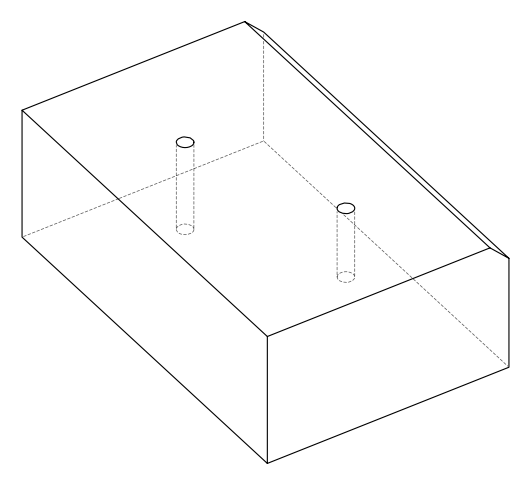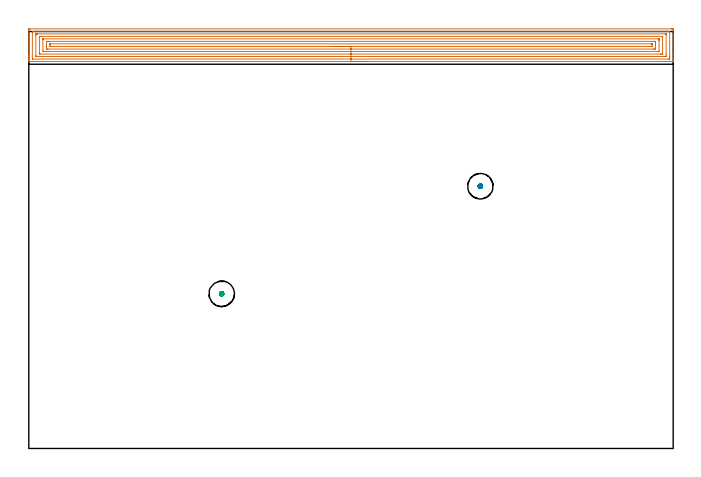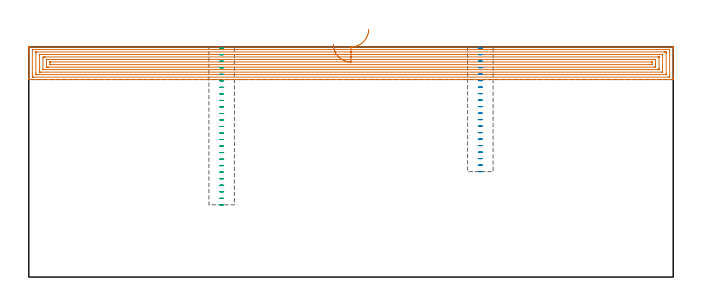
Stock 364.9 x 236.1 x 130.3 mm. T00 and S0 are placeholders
(PLAN: 3 operations, 1 tool changes, 22.8 min)
(1 AREA_MILL | FG_CHAMFER_SURFACE | UGT0205_001 | 20.73 min | 62438 mm3)
(2 MILL_BLIND_HOLE_FROM_SOLID_MATERIAL | STEP1POCKET | NXT0201_011 | Spiral | 0.92 min | 11497 mm3)
(3 MILL_BLIND_HOLE_FROM_SOLID_MATERIAL_1 | STEP1POCKET_1 | NXT0201_011 | Spiral | 1.15 min | 14568 mm3)
(TOOL UGT0205_001 | Chamfer Mill 20 x 3 x 45 deg. | D20 FL50 Z2)
(TOOL NXT0201_011 | ENDMILL 12mm [2P460-1200-NA 1630] | D12 FL38 Z6)
(OP 1 AREA_MILL)
G17 G21 G94 G90
T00 M6
G54
G17 G0 G90 X192.449 Y219.101 S1061 M3
G43 Z140.3 H0
G94 G1 X192.411 Z139.427 F250.
X192.297 Z138.563
X192.108 Z137.711
X191.846 Z136.879
X191.512 Z136.073
X191.109 Z135.299
X190.641 Z134.563
X190.11 Z133.871
X189.52 Z133.228
X188.877 Z132.639
X188.185 Z132.107
X187.449 Z131.639
X186.675 Z131.236
X185.869 Z130.902
X185.037 Z130.64
X184.186 Z130.451
X183.321 Z130.337
X182.449 Z130.299
X0.617 Y219.103 Z130.297
X0.174 Y219.106 Z130.294
X0.17
X0.074 Y219.111 Z130.283
X0.01 Y219.124 Z130.268
X0. Y219.368 Z130.029
Y219.443 Z129.956
Y219.739 Z129.661
Y220.423 Z128.972
Y221.646 Z127.751
Y222.184 Z127.21
Y222.796 Z126.599
Y236.888 Z112.509
X0.003 Y237.158 Z112.24
X0.01 Y237.592 Z111.806
X0.176 Y237.595 Z111.803
X0.62 Y237.6 Z111.8
X363.831
X364.28 Y237.599 Z111.801
X364.724 Y237.595 Z111.803
X364.89 Y237.592 Z111.806
X364.895 Y237.158 Z112.24
X364.9 Y236.546 Z112.851
Y222.796 Z126.599
Y220.423 Z128.972
Y219.739 Z129.661
Y219.443 Z129.956
X364.896 Y219.101 Z130.29
X364.895 Y219.1
X364.726 Z130.3
X182.449 Y219.101 Z130.299
Y220.515 Z128.885
X2.312 Y220.517 Z128.883
X2.035 Y220.522 Z128.878
X2.01 Y220.524 Z128.876
X2.006 Y220.545 Z128.855
X2.002 Y220.578 Z128.822
X2.001 Y220.61 Z128.79
X2. Y220.824 Z128.576
Y234.917 Z114.483
X2.002 Y235.396 Z114.004
X2.005 Y235.793 Z113.607
X2.017 Y236.179 Z113.221
X2.407 Y236.184 Z113.216
X2.501 Y236.185 Z113.215
X362.493
X362.586
X362.865 Y236.179 Z113.221
X362.891 Y236.178 Z113.222
X362.894 Y236.156 Z113.244
X362.898 Y236.123 Z113.277
X362.899 Y236.091 Z113.309
X362.9 Y235.876 Z113.524
Y221.783 Z127.617
X362.898 Y221.304 Z128.096
X362.895 Y220.907 Z128.493
X362.883 Y220.521 Z128.879
X362.493 Y220.516 Z128.884
X362.399 Y220.515 Z128.885
X182.449
Y221.929 Z127.471
X4.452 Y221.931 Z127.469
X4.194 Y221.932 Z127.468
X4.109 Y221.934 Z127.466
X4.042 Y221.937 Z127.463
X4.01 Y221.944 Z127.456
X4.008 Y221.993 Z127.407
X4.003 Y222.184 Z127.216
X4. Y222.376 Z127.024
Y233.826 Z115.574
X4.002 Y234.515 Z114.885
X4.004 Y234.703 Z114.697
X4.01 Y234.764 Z114.636
X4.065 Y234.766 Z114.634
X4.194 Y234.769 Z114.631
X4.828 Y234.771 Z114.629
X5.088 Y234.772 Z114.628
X360.446 Y234.771 Z114.629
X360.706 Y234.77 Z114.63
X360.792 Y234.768 Z114.632
X360.859 Y234.765 Z114.635
X360.89 Y234.757 Z114.643
X360.893 Y234.707 Z114.693
X360.897 Y234.515 Z114.885
X360.9 Y234.324 Z115.076
Y222.874 Z126.526
X360.898 Y222.184 Z127.216
X360.896 Y221.997 Z127.403
X360.89 Y221.936 Z127.464
X360.835 Y221.934 Z127.466
X360.706 Y221.931 Z127.469
X360.072 Y221.929 Z127.471
X359.812 Y221.928 Z127.472
X182.449 Y221.929 Z127.471
Y223.344 Z126.056
X6.591 Y223.345 Z126.055
X6.135 Y223.347 Z126.053
X6.035 Y223.349 Z126.051
X6.018 Y223.351 Z126.049
X6.01 Y223.36 Z126.04
X6.006 Y223.41 Z125.99
X6.003 Y223.513 Z125.887
X6. Y223.928 Z125.472
Y232.736 Z116.664
X6.004 Y233.185 Z116.215
X6.007 Y233.293 Z116.107
X6.01 Y233.341 Z116.059
X6.06 Y233.35 Z116.05
X6.267 Y233.353 Z116.047
X6.875 Y233.357 Z116.043
X7.156
X358.307
X358.765 Y233.355 Z116.045
X358.866 Y233.352 Z116.048
X358.883 Y233.351 Z116.049
X358.89 Y233.34 Z116.06
X358.894 Y233.29 Z116.11
X358.897 Y233.187 Z116.213
X358.9 Y232.772 Z116.628
Y223.964 Z125.436
X358.896 Y223.515 Z125.885
X358.893 Y223.407 Z125.993
X358.89 Y223.359 Z126.041
X358.84 Y223.35 Z126.05
X358.633 Y223.347 Z126.053
X358.025 Y223.343 Z126.057
X357.744
X182.449 Y223.344 Z126.056
Y224.758 Z124.642
X9.555 Y224.759 Z124.641
X8.727 Y224.763 Z124.637
X8.662 Y224.766 Z124.634
X8.01 Y224.827 Z124.573
X8.001 Y225.478 Z123.922
X8. Y231.645 Z117.755
X8.003 Y231.873 Z117.527
X8.006 Y231.913 Z117.487
X8.009 Y231.931 Z117.469
X8.017 Y231.936 Z117.464
X8.094 Y231.938 Z117.462
X8.378 Y231.942 Z117.458
X8.52 Y231.943 Z117.457
X356.309
X356.451 Y231.942 Z117.458
X356.735 Y231.937 Z117.463
X356.891 Y231.934 Z117.466
X356.894 Y231.916 Z117.484
X356.896 Y231.873 Z117.527
X356.9 Y231.221 Z118.179
Y230.992 Z118.408
Y225.055 Z124.345
X356.897 Y224.827 Z124.573
X356.894 Y224.786 Z124.614
X356.891 Y224.769 Z124.631
X356.883 Y224.764 Z124.636
X356.806 Y224.762 Z124.638
X356.522 Y224.758 Z124.642
X356.38 Y224.757 Z124.643
X182.449 Y224.758 Z124.642
Y226.172 Z123.228
X10.87 Y226.174 Z123.226
X10.449 Y226.176 Z123.224
X10.037 Y226.18 Z123.22
X10.01 Y226.588 Z122.812
X10.002 Y227.029 Z122.371
X10. Y227.469 Z121.931
Y227.912 Z121.488
Y230.112 Z119.288
Y230.333 Z119.067
X10.002 Y230.443 Z118.957
X10.006 Y230.498 Z118.902
X10.01 Y230.52 Z118.88
X10.032 Y230.523 Z118.877
X10.449 Y230.527 Z118.873
X10.919 Y230.529 Z118.871
X11.342
X354.028 Y230.528 Z118.872
X354.451 Y230.526 Z118.874
X354.865 Y230.522 Z118.878
X354.89 Y230.112 Z119.288
X354.898 Y229.671 Z119.729
X354.9 Y229.231 Z120.169
Y228.788 Z120.612
Y226.588 Z122.812
Y226.367 Z123.033
X354.898 Y226.257 Z123.143
X354.894 Y226.202 Z123.198
X354.89 Y226.18 Z123.22
X354.868 Y226.177 Z123.223
X354.451 Y226.173 Z123.227
X353.981 Y226.171 Z123.229
X353.558
X182.449 Y226.172 Z123.228
Y227.586 Z121.814
X12.236 Y227.588 Z121.812
X12.115 Y227.589 Z121.811
X12.044 Y227.592 Z121.808
X12.015 Y227.594 Z121.806
X12.009 Y227.608 Z121.792
X12.005 Y227.631 Z121.769
X12.001 Y227.701 Z121.699
Y228.815 Z120.585
X12.004 Y228.97 Z120.43
X12.01 Y229.093 Z120.307
X12.014 Y229.109 Z120.291
X12.019 Y229.111 Z120.289
X12.042 Y229.113 Z120.287
X12.236 Y229.114 Z120.286
X12.354 Y229.115 Z120.285
X352.664 Y229.114 Z120.286
X352.783 Y229.113 Z120.287
X352.856 Y229.11 Z120.29
X352.886 Y229.108 Z120.292
X352.891 Y229.093 Z120.307
X352.895 Y229.071 Z120.329
X352.899 Y228.999 Z120.401
Y227.885 Z121.515
X352.896 Y227.73 Z121.67
X352.89 Y227.607 Z121.793
X352.886 Y227.591 Z121.809
X352.881 Y227.589 Z121.811
X352.858 Y227.587 Z121.813
X352.664 Y227.586 Z121.814
X352.546 Y227.585 Z121.815
X182.449 Y227.586 Z121.814
X181.578 Z121.852
X180.713 Z121.966
X179.861 Z122.154
X179.029 Z122.417
X178.223 Z122.751
X177.449 Z123.153
X176.713 Z123.622
X176.021 Z124.153
X175.378 Z124.743
X174.789 Z125.386
X174.258 Z126.078
X173.789 Z126.814
X173.386 Z127.587
X173.052 Z128.393
X172.79 Z129.225
X172.601 Z130.077
X172.487 Z130.942
X172.449 Z131.814
G0 Z140.3
M5
M2
(OP 2 MILL_BLIND_HOLE_FROM_SOLID_MATERIAL)
G17 G21 G94 G90
T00 M6
G54
G17 G0 G90 X255.7 Y148.5 S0 M3
G43 Z140.3 H1
Z129.62
G94 G3 X256.3 Y149.1 R0.6 F250.
X255.7 Y149.7 R0.6
X254.5 Y148.5 R1.2
X255.7 Y149.7 R-1.2
X255.1 Y149.1 R0.6
X255.7 Y148.5 R0.6
G0 Z125.94
G3 X256.3 Y149.1 R0.6
X255.7 Y149.7 R0.6
X254.5 Y148.5 R1.2
X255.7 Y149.7 R-1.2
X255.1 Y149.1 R0.6
X255.7 Y148.5 R0.6
G0 Z122.26
G3 X256.3 Y149.1 R0.6
X255.7 Y149.7 R0.6
X254.5 Y148.5 R1.2
X255.7 Y149.7 R-1.2
X255.1 Y149.1 R0.6
X255.7 Y148.5 R0.6
G0 Z118.58
G3 X256.3 Y149.1 R0.6
X255.7 Y149.7 R0.6
X254.5 Y148.5 R1.2
X255.7 Y149.7 R-1.2
X255.1 Y149.1 R0.6
X255.7 Y148.5 R0.6
G0 Z114.9
G3 X256.3 Y149.1 R0.6
X255.7 Y149.7 R0.6
X254.5 Y148.5 R1.2
X255.7 Y149.7 R-1.2
X255.1 Y149.1 R0.6
X255.7 Y148.5 R0.6
G0 Z111.22
G3 X256.3 Y149.1 R0.6
X255.7 Y149.7 R0.6
X254.5 Y148.5 R1.2
X255.7 Y149.7 R-1.2
X255.1 Y149.1 R0.6
X255.7 Y148.5 R0.6
G0 Z107.54
G3 X256.3 Y149.1 R0.6
X255.7 Y149.7 R0.6
X254.5 Y148.5 R1.2
X255.7 Y149.7 R-1.2
X255.1 Y149.1 R0.6
X255.7 Y148.5 R0.6
G0 Z103.86
G3 X256.3 Y149.1 R0.6
X255.7 Y149.7 R0.6
X254.5 Y148.5 R1.2
X255.7 Y149.7 R-1.2
X255.1 Y149.1 R0.6
X255.7 Y148.5 R0.6
G0 Z100.18
G3 X256.3 Y149.1 R0.6
X255.7 Y149.7 R0.6
X254.5 Y148.5 R1.2
X255.7 Y149.7 R-1.2
X255.1 Y149.1 R0.6
X255.7 Y148.5 R0.6
G0 Z96.5
G3 X256.3 Y149.1 R0.6
X255.7 Y149.7 R0.6
X254.5 Y148.5 R1.2
X255.7 Y149.7 R-1.2
X255.1 Y149.1 R0.6
X255.7 Y148.5 R0.6
G0 Z92.82
G3 X256.3 Y149.1 R0.6
X255.7 Y149.7 R0.6
X254.5 Y148.5 R1.2
X255.7 Y149.7 R-1.2
X255.1 Y149.1 R0.6
X255.7 Y148.5 R0.6
G0 Z89.14
G3 X256.3 Y149.1 R0.6
X255.7 Y149.7 R0.6
X254.5 Y148.5 R1.2
X255.7 Y149.7 R-1.2
X255.1 Y149.1 R0.6
X255.7 Y148.5 R0.6
G0 Z85.46
G3 X256.3 Y149.1 R0.6
X255.7 Y149.7 R0.6
X254.5 Y148.5 R1.2
X255.7 Y149.7 R-1.2
X255.1 Y149.1 R0.6
X255.7 Y148.5 R0.6
G0 Z81.78
G3 X256.3 Y149.1 R0.6
X255.7 Y149.7 R0.6
X254.5 Y148.5 R1.2
X255.7 Y149.7 R-1.2
X255.1 Y149.1 R0.6
X255.7 Y148.5 R0.6
G0 Z78.1
G3 X256.3 Y149.1 R0.6
X255.7 Y149.7 R0.6
X254.5 Y148.5 R1.2
X255.7 Y149.7 R-1.2
X255.1 Y149.1 R0.6
X255.7 Y148.5 R0.6
G0 Z74.42
G3 X256.3 Y149.1 R0.6
X255.7 Y149.7 R0.6
X254.5 Y148.5 R1.2
X255.7 Y149.7 R-1.2
X255.1 Y149.1 R0.6
X255.7 Y148.5 R0.6
G0 Z70.74
G3 X256.3 Y149.1 R0.6
X255.7 Y149.7 R0.6
X254.5 Y148.5 R1.2
X255.7 Y149.7 R-1.2
X255.1 Y149.1 R0.6
X255.7 Y148.5 R0.6
G0 Z67.06
G3 X256.3 Y149.1 R0.6
X255.7 Y149.7 R0.6
X254.5 Y148.5 R1.2
X255.7 Y149.7 R-1.2
X255.1 Y149.1 R0.6
X255.7 Y148.5 R0.6
G0 Z63.38
G3 X256.3 Y149.1 R0.6
X255.7 Y149.7 R0.6
X254.5 Y148.5 R1.2
X255.7 Y149.7 R-1.2
X255.1 Y149.1 R0.6
X255.7 Y148.5 R0.6
G0 Z59.7
G3 X256.3 Y149.1 R0.6
X255.7 Y149.7 R0.6
X254.5 Y148.5 R1.2
X255.7 Y149.7 R-1.2
X255.1 Y149.1 R0.6
X255.7 Y148.5 R0.6
G0 Z140.3
M5
M2
(OP 3 MILL_BLIND_HOLE_FROM_SOLID_MATERIAL_1)
G17 G21 G94 G90
T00 M6
G54
G17 G0 G90 X109.2 Y87.6 S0 M3
G43 Z140.3 H1
Z129.604
G94 G3 X109.8 Y88.2 R0.6 F250.
X109.2 Y88.8 R0.6
X108. Y87.6 R1.2
X109.2 Y88.8 R-1.2
X108.6 Y88.2 R0.6
X109.2 Y87.6 R0.6
G0 Z125.908
G3 X109.8 Y88.2 R0.6
X109.2 Y88.8 R0.6
X108. Y87.6 R1.2
X109.2 Y88.8 R-1.2
X108.6 Y88.2 R0.6
X109.2 Y87.6 R0.6
G0 Z122.212
G3 X109.8 Y88.2 R0.6
X109.2 Y88.8 R0.6
X108. Y87.6 R1.2
X109.2 Y88.8 R-1.2
X108.6 Y88.2 R0.6
X109.2 Y87.6 R0.6
G0 Z118.516
G3 X109.8 Y88.2 R0.6
X109.2 Y88.8 R0.6
X108. Y87.6 R1.2
X109.2 Y88.8 R-1.2
X108.6 Y88.2 R0.6
X109.2 Y87.6 R0.6
G0 Z114.82
G3 X109.8 Y88.2 R0.6
X109.2 Y88.8 R0.6
X108. Y87.6 R1.2
X109.2 Y88.8 R-1.2
X108.6 Y88.2 R0.6
X109.2 Y87.6 R0.6
G0 Z111.124
G3 X109.8 Y88.2 R0.6
X109.2 Y88.8 R0.6
X108. Y87.6 R1.2
X109.2 Y88.8 R-1.2
X108.6 Y88.2 R0.6
X109.2 Y87.6 R0.6
G0 Z107.428
G3 X109.8 Y88.2 R0.6
X109.2 Y88.8 R0.6
X108. Y87.6 R1.2
X109.2 Y88.8 R-1.2
X108.6 Y88.2 R0.6
X109.2 Y87.6 R0.6
G0 Z103.732
G3 X109.8 Y88.2 R0.6
X109.2 Y88.8 R0.6
X108. Y87.6 R1.2
X109.2 Y88.8 R-1.2
X108.6 Y88.2 R0.6
X109.2 Y87.6 R0.6
G0 Z100.036
G3 X109.8 Y88.2 R0.6
X109.2 Y88.8 R0.6
X108. Y87.6 R1.2
X109.2 Y88.8 R-1.2
X108.6 Y88.2 R0.6
X109.2 Y87.6 R0.6
G0 Z96.34
G3 X109.8 Y88.2 R0.6
X109.2 Y88.8 R0.6
X108. Y87.6 R1.2
X109.2 Y88.8 R-1.2
X108.6 Y88.2 R0.6
X109.2 Y87.6 R0.6
G0 Z92.644
G3 X109.8 Y88.2 R0.6
X109.2 Y88.8 R0.6
X108. Y87.6 R1.2
X109.2 Y88.8 R-1.2
X108.6 Y88.2 R0.6
X109.2 Y87.6 R0.6
G0 Z88.948
G3 X109.8 Y88.2 R0.6
X109.2 Y88.8 R0.6
X108. Y87.6 R1.2
X109.2 Y88.8 R-1.2
X108.6 Y88.2 R0.6
X109.2 Y87.6 R0.6
G0 Z85.252
G3 X109.8 Y88.2 R0.6
X109.2 Y88.8 R0.6
X108. Y87.6 R1.2
X109.2 Y88.8 R-1.2
X108.6 Y88.2 R0.6
X109.2 Y87.6 R0.6
G0 Z81.556
G3 X109.8 Y88.2 R0.6
X109.2 Y88.8 R0.6
X108. Y87.6 R1.2
X109.2 Y88.8 R-1.2
X108.6 Y88.2 R0.6
X109.2 Y87.6 R0.6
G0 Z77.86
G3 X109.8 Y88.2 R0.6
X109.2 Y88.8 R0.6
X108. Y87.6 R1.2
X109.2 Y88.8 R-1.2
X108.6 Y88.2 R0.6
X109.2 Y87.6 R0.6
G0 Z74.164
G3 X109.8 Y88.2 R0.6
X109.2 Y88.8 R0.6
X108. Y87.6 R1.2
X109.2 Y88.8 R-1.2
X108.6 Y88.2 R0.6
X109.2 Y87.6 R0.6
G0 Z70.468
G3 X109.8 Y88.2 R0.6
X109.2 Y88.8 R0.6
X108. Y87.6 R1.2
X109.2 Y88.8 R-1.2
X108.6 Y88.2 R0.6
X109.2 Y87.6 R0.6
G0 Z66.772
G3 X109.8 Y88.2 R0.6
X109.2 Y88.8 R0.6
X108. Y87.6 R1.2
X109.2 Y88.8 R-1.2
X108.6 Y88.2 R0.6
X109.2 Y87.6 R0.6
G0 Z63.076
G3 X109.8 Y88.2 R0.6
X109.2 Y88.8 R0.6
X108. Y87.6 R1.2
X109.2 Y88.8 R-1.2
X108.6 Y88.2 R0.6
X109.2 Y87.6 R0.6
G0 Z59.38
G3 X109.8 Y88.2 R0.6
X109.2 Y88.8 R0.6
X108. Y87.6 R1.2
X109.2 Y88.8 R-1.2
X108.6 Y88.2 R0.6
X109.2 Y87.6 R0.6
G0 Z55.684
G3 X109.8 Y88.2 R0.6
X109.2 Y88.8 R0.6
X108. Y87.6 R1.2
X109.2 Y88.8 R-1.2
X108.6 Y88.2 R0.6
X109.2 Y87.6 R0.6
G0 Z51.988
G3 X109.8 Y88.2 R0.6
X109.2 Y88.8 R0.6
X108. Y87.6 R1.2
X109.2 Y88.8 R-1.2
X108.6 Y88.2 R0.6
X109.2 Y87.6 R0.6
G0 Z48.292
G3 X109.8 Y88.2 R0.6
X109.2 Y88.8 R0.6
X108. Y87.6 R1.2
X109.2 Y88.8 R-1.2
X108.6 Y88.2 R0.6
X109.2 Y87.6 R0.6
G0 Z44.596
G3 X109.8 Y88.2 R0.6
X109.2 Y88.8 R0.6
X108. Y87.6 R1.2
X109.2 Y88.8 R-1.2
X108.6 Y88.2 R0.6
X109.2 Y87.6 R0.6
G0 Z40.9
G3 X109.8 Y88.2 R0.6
X109.2 Y88.8 R0.6
X108. Y87.6 R1.2
X109.2 Y88.8 R-1.2
X108.6 Y88.2 R0.6
X109.2 Y87.6 R0.6
G0 Z140.3
M5
M2
